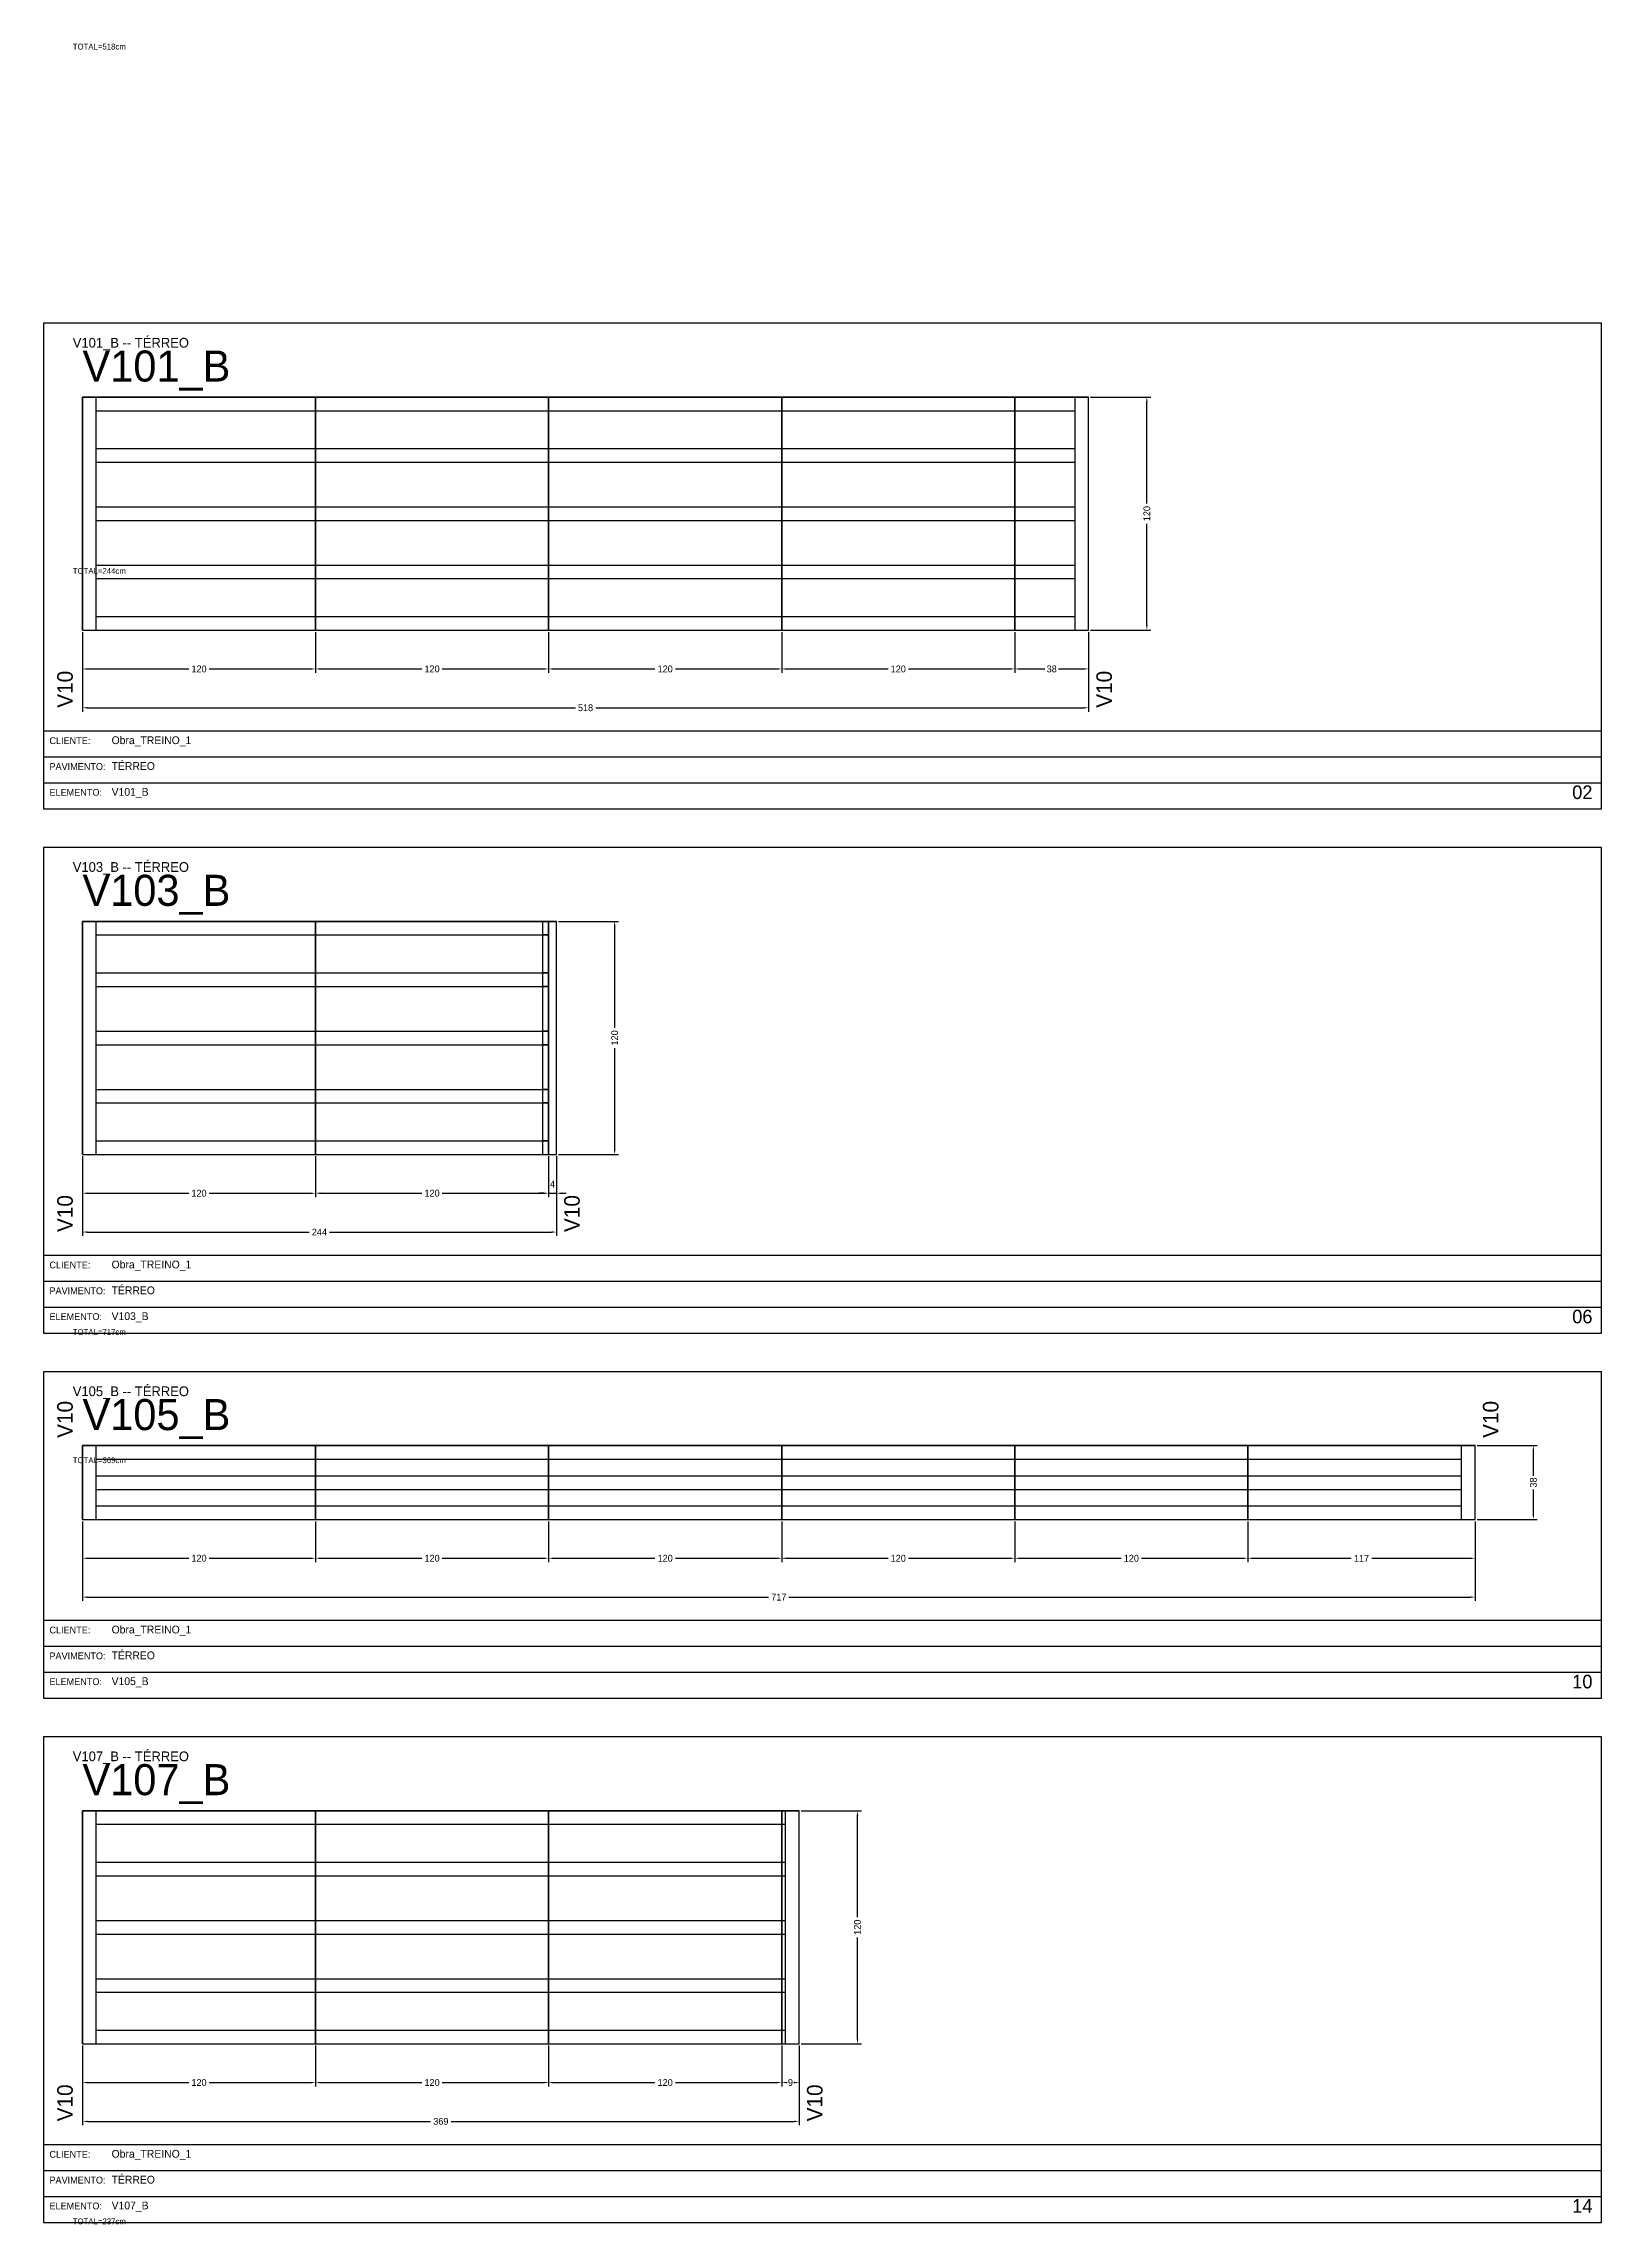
# Model space of a CAD drawing. Header units: metres. Extents: x 0 to 3268, y -4496 to 124.
# Drawn here: x 822 to 1624, y -999 to 124 of the extents above; entities that cross this region are included whole.
import ezdxf

# ---------------------------------------------------------------- set-up
doc = ezdxf.new("R2010")
doc.units = ezdxf.units.M
for name, color, linetype in [('5', 5, 'Continuous'), ('BORDA_CELULA', 9, 'Continuous'), ('CARIMBO', 9, 'Continuous'), ('COTA', 241, 'Continuous'), ('NOMENCLATURA', 7, 'Continuous'), ('Painéis', 200, 'Continuous'), ('SARR_2.2x7', 40, 'Continuous')]:
    doc.layers.add(name, color=color, linetype=linetype)
doc.dimstyles.new('COTA', dxfattribs={"dimtxt": 3.5, "dimasz": 2.5, "dimexe": 2, "dimexo": 1, "dimgap": 0.9, "dimtad": 1, "dimdec": 0, "dimrnd": 1, "dimcen": 2.5, "dimclrd": 4, "dimclre": 4, "dimclrt": 4, "dimazin": 3, "dimtfac": 1, "dimtmove": 0, "dimatfit": 3})

# ---------------------------------------------------------------- blocks, each defined once
blk = doc.blocks.new('_CLOSEDFILLED')
at = {"color": 0, "linetype": 'BYBLOCK'}
blk.add_solid([(-1, 0.16), (0, 0), (-1, -0.16)], dxfattribs=at)
blk = doc.blocks.new('*D12')
at = {"color": 4}
for p, q in [((842, -179), (842, -200)), ((962, -179), (962, -200)), ((844.5, -198), (896.75, -198)), ((907.25, -198), (959.5, -198))]:
    blk.add_line(p, q, dxfattribs=at)
at = {"layer": 'Defpoints'}
for p in [(842, -178), (962, -178), (842, -198)]:
    blk.add_point(p, dxfattribs=at)
at = {"layer": 'COTA', "color": 4, "xscale": 2.5, "yscale": 2.5, "rotation": 180}
blk.add_blockref('_CLOSEDFILLED', (842, -198), dxfattribs=at)
at = {"layer": 'COTA', "color": 4, "xscale": 2.5, "yscale": 2.5}
blk.add_blockref('_CLOSEDFILLED', (962, -198), dxfattribs=at)
at = {"layer": 'COTA', "color": 4, "insert": (902, -198), "char_height": 3.5, "attachment_point": 5}
blk.add_mtext('120', dxfattribs=at)
blk = doc.blocks.new('*D13')
at = {"color": 4}
for p, q in [((962, -179), (962, -200)), ((1082, -179), (1082, -200)), ((964.5, -198), (1016.75, -198)), ((1027.25, -198), (1079.5, -198))]:
    blk.add_line(p, q, dxfattribs=at)
at = {"layer": 'Defpoints'}
for p in [(962, -178), (1082, -178), (962, -198)]:
    blk.add_point(p, dxfattribs=at)
at = {"layer": 'COTA', "color": 4, "xscale": 2.5, "yscale": 2.5, "rotation": 180}
blk.add_blockref('_CLOSEDFILLED', (962, -198), dxfattribs=at)
at = {"layer": 'COTA', "color": 4, "xscale": 2.5, "yscale": 2.5}
blk.add_blockref('_CLOSEDFILLED', (1082, -198), dxfattribs=at)
at = {"layer": 'COTA', "color": 4, "insert": (1022, -198), "char_height": 3.5, "attachment_point": 5}
blk.add_mtext('120', dxfattribs=at)
blk = doc.blocks.new('*D14')
at = {"color": 4}
for p, q in [((1082, -179), (1082, -200)), ((1202, -179), (1202, -200)), ((1084.5, -198), (1136.75, -198)), ((1147.25, -198), (1199.5, -198))]:
    blk.add_line(p, q, dxfattribs=at)
at = {"layer": 'Defpoints'}
for p in [(1082, -178), (1202, -178), (1082, -198)]:
    blk.add_point(p, dxfattribs=at)
at = {"layer": 'COTA', "color": 4, "xscale": 2.5, "yscale": 2.5, "rotation": 180}
blk.add_blockref('_CLOSEDFILLED', (1082, -198), dxfattribs=at)
at = {"layer": 'COTA', "color": 4, "xscale": 2.5, "yscale": 2.5}
blk.add_blockref('_CLOSEDFILLED', (1202, -198), dxfattribs=at)
at = {"layer": 'COTA', "color": 4, "insert": (1142, -198), "char_height": 3.5, "attachment_point": 5}
blk.add_mtext('120', dxfattribs=at)
blk = doc.blocks.new('*D15')
at = {"color": 4}
for p, q in [((1202, -179), (1202, -200)), ((1322, -179), (1322, -200)), ((1204.5, -198), (1256.75, -198)), ((1267.25, -198), (1319.5, -198))]:
    blk.add_line(p, q, dxfattribs=at)
at = {"layer": 'Defpoints'}
for p in [(1202, -178), (1322, -178), (1202, -198)]:
    blk.add_point(p, dxfattribs=at)
at = {"layer": 'COTA', "color": 4, "xscale": 2.5, "yscale": 2.5, "rotation": 180}
blk.add_blockref('_CLOSEDFILLED', (1202, -198), dxfattribs=at)
at = {"layer": 'COTA', "color": 4, "xscale": 2.5, "yscale": 2.5}
blk.add_blockref('_CLOSEDFILLED', (1322, -198), dxfattribs=at)
at = {"layer": 'COTA', "color": 4, "insert": (1262, -198), "char_height": 3.5, "attachment_point": 5}
blk.add_mtext('120', dxfattribs=at)
blk = doc.blocks.new('*D16')
at = {"color": 4}
for p, q in [((1322, -179), (1322, -200)), ((1360, -179), (1360, -200)), ((1324.5, -198), (1337.5, -198)), ((1344.5, -198), (1357.5, -198))]:
    blk.add_line(p, q, dxfattribs=at)
at = {"layer": 'Defpoints'}
for p in [(1322, -178), (1360, -178), (1322, -198)]:
    blk.add_point(p, dxfattribs=at)
at = {"layer": 'COTA', "color": 4, "xscale": 2.5, "yscale": 2.5, "rotation": 180}
blk.add_blockref('_CLOSEDFILLED', (1322, -198), dxfattribs=at)
at = {"layer": 'COTA', "color": 4, "xscale": 2.5, "yscale": 2.5}
blk.add_blockref('_CLOSEDFILLED', (1360, -198), dxfattribs=at)
at = {"layer": 'COTA', "color": 4, "insert": (1341, -198), "char_height": 3.5, "attachment_point": 5}
blk.add_mtext('38', dxfattribs=at)
blk = doc.blocks.new('*D17')
at = {"color": 4}
for p, q in [((842, -179), (842, -220)), ((1360, -179), (1360, -220)), ((844.5, -218), (1095.75, -218)), ((1106.25, -218), (1357.5, -218))]:
    blk.add_line(p, q, dxfattribs=at)
at = {"layer": 'Defpoints'}
for p in [(842, -178), (1360, -178), (842, -218)]:
    blk.add_point(p, dxfattribs=at)
at = {"layer": 'COTA', "color": 4, "xscale": 2.5, "yscale": 2.5, "rotation": 180}
blk.add_blockref('_CLOSEDFILLED', (842, -218), dxfattribs=at)
at = {"layer": 'COTA', "color": 4, "xscale": 2.5, "yscale": 2.5}
blk.add_blockref('_CLOSEDFILLED', (1360, -218), dxfattribs=at)
at = {"layer": 'COTA', "color": 4, "insert": (1101, -218), "char_height": 3.5, "attachment_point": 5}
blk.add_mtext('518', dxfattribs=at)
blk = doc.blocks.new('*D18')
at = {"color": 4}
for p, q in [((1361, -58), (1392, -58)), ((1390, -112.75), (1390, -60.5)), ((1390, -175.5), (1390, -123.25)), ((1361, -178), (1392, -178))]:
    blk.add_line(p, q, dxfattribs=at)
at = {"layer": 'Defpoints'}
for p in [(1360, -58), (1360, -178), (1390, -178)]:
    blk.add_point(p, dxfattribs=at)
at = {"layer": 'COTA', "color": 4, "xscale": 2.5, "yscale": 2.5}
for p, rotation in [((1390, -58), 90), ((1390, -178), 270)]:
    blk.add_blockref('_CLOSEDFILLED', p, dxfattribs=dict(at, rotation=rotation))
at = {"layer": 'COTA', "color": 4, "insert": (1390, -118), "char_height": 3.5, "attachment_point": 5, "rotation": 90}
blk.add_mtext('120', dxfattribs=at)
blk = doc.blocks.new('*D19')
at = {"color": 4}
for p, q in [((1361, -58), (1392, -58)), ((1390, -112.75), (1390, -60.5)), ((1390, -175.5), (1390, -123.25)), ((1361, -178), (1392, -178))]:
    blk.add_line(p, q, dxfattribs=at)
at = {"layer": 'Defpoints'}
for p in [(1360, -58), (1360, -178), (1390, -178)]:
    blk.add_point(p, dxfattribs=at)
at = {"layer": 'COTA', "color": 4, "xscale": 2.5, "yscale": 2.5}
for p, rotation in [((1390, -58), 90), ((1390, -178), 270)]:
    blk.add_blockref('_CLOSEDFILLED', p, dxfattribs=dict(at, rotation=rotation))
at = {"layer": 'COTA', "color": 4, "insert": (1390, -118), "char_height": 3.5, "attachment_point": 5, "rotation": 90}
blk.add_mtext('120', dxfattribs=at)
blk = doc.blocks.new('*D20')
at = {"color": 4}
for p, q in [((1361, -58), (1392, -58)), ((1390, -112.75), (1390, -60.5)), ((1390, -175.5), (1390, -123.25)), ((1361, -178), (1392, -178))]:
    blk.add_line(p, q, dxfattribs=at)
at = {"layer": 'Defpoints'}
for p in [(1360, -58), (1360, -178), (1390, -178)]:
    blk.add_point(p, dxfattribs=at)
at = {"layer": 'COTA', "color": 4, "xscale": 2.5, "yscale": 2.5}
for p, rotation in [((1390, -58), 90), ((1390, -178), 270)]:
    blk.add_blockref('_CLOSEDFILLED', p, dxfattribs=dict(at, rotation=rotation))
at = {"layer": 'COTA', "color": 4, "insert": (1390, -118), "char_height": 3.5, "attachment_point": 5, "rotation": 90}
blk.add_mtext('120', dxfattribs=at)
blk = doc.blocks.new('*D21')
at = {"color": 4}
for p, q in [((1361, -58), (1392, -58)), ((1390, -112.75), (1390, -60.5)), ((1390, -175.5), (1390, -123.25)), ((1361, -178), (1392, -178))]:
    blk.add_line(p, q, dxfattribs=at)
at = {"layer": 'Defpoints'}
for p in [(1360, -58), (1360, -178), (1390, -178)]:
    blk.add_point(p, dxfattribs=at)
at = {"layer": 'COTA', "color": 4, "xscale": 2.5, "yscale": 2.5}
for p, rotation in [((1390, -58), 90), ((1390, -178), 270)]:
    blk.add_blockref('_CLOSEDFILLED', p, dxfattribs=dict(at, rotation=rotation))
at = {"layer": 'COTA', "color": 4, "insert": (1390, -118), "char_height": 3.5, "attachment_point": 5, "rotation": 90}
blk.add_mtext('120', dxfattribs=at)
blk = doc.blocks.new('*D22')
at = {"color": 4}
for p, q in [((1361, -58), (1392, -58)), ((1390, -112.75), (1390, -60.5)), ((1390, -175.5), (1390, -123.25)), ((1361, -178), (1392, -178))]:
    blk.add_line(p, q, dxfattribs=at)
at = {"layer": 'Defpoints'}
for p in [(1360, -58), (1360, -178), (1390, -178)]:
    blk.add_point(p, dxfattribs=at)
at = {"layer": 'COTA', "color": 4, "xscale": 2.5, "yscale": 2.5}
for p, rotation in [((1390, -58), 90), ((1390, -178), 270)]:
    blk.add_blockref('_CLOSEDFILLED', p, dxfattribs=dict(at, rotation=rotation))
at = {"layer": 'COTA', "color": 4, "insert": (1390, -118), "char_height": 3.5, "attachment_point": 5, "rotation": 90}
blk.add_mtext('120', dxfattribs=at)
blk = doc.blocks.new('*D44')
at = {"color": 4}
for p, q in [((842, -449), (842, -470)), ((962, -449), (962, -470)), ((844.5, -468), (896.75, -468)), ((907.25, -468), (959.5, -468))]:
    blk.add_line(p, q, dxfattribs=at)
at = {"layer": 'Defpoints'}
for p in [(842, -448), (962, -448), (842, -468)]:
    blk.add_point(p, dxfattribs=at)
at = {"layer": 'COTA', "color": 4, "xscale": 2.5, "yscale": 2.5, "rotation": 180}
blk.add_blockref('_CLOSEDFILLED', (842, -468), dxfattribs=at)
at = {"layer": 'COTA', "color": 4, "xscale": 2.5, "yscale": 2.5}
blk.add_blockref('_CLOSEDFILLED', (962, -468), dxfattribs=at)
at = {"layer": 'COTA', "color": 4, "insert": (902, -468), "char_height": 3.5, "attachment_point": 5}
blk.add_mtext('120', dxfattribs=at)
blk = doc.blocks.new('*D45')
at = {"color": 4}
for p, q in [((962, -449), (962, -470)), ((1082, -449), (1082, -470)), ((964.5, -468), (1016.75, -468)), ((1027.25, -468), (1079.5, -468))]:
    blk.add_line(p, q, dxfattribs=at)
at = {"layer": 'Defpoints'}
for p in [(962, -448), (1082, -448), (962, -468)]:
    blk.add_point(p, dxfattribs=at)
at = {"layer": 'COTA', "color": 4, "xscale": 2.5, "yscale": 2.5, "rotation": 180}
blk.add_blockref('_CLOSEDFILLED', (962, -468), dxfattribs=at)
at = {"layer": 'COTA', "color": 4, "xscale": 2.5, "yscale": 2.5}
blk.add_blockref('_CLOSEDFILLED', (1082, -468), dxfattribs=at)
at = {"layer": 'COTA', "color": 4, "insert": (1022, -468), "char_height": 3.5, "attachment_point": 5}
blk.add_mtext('120', dxfattribs=at)
blk = doc.blocks.new('*D46')
at = {"color": 4}
for p, q in [((1082, -449), (1082, -470)), ((1086, -449), (1086, -470)), ((1079.5, -468), (1077, -468)), ((1082, -468), (1086, -468)), ((1088.5, -468), (1091, -468))]:
    blk.add_line(p, q, dxfattribs=at)
at = {"layer": 'Defpoints'}
for p in [(1082, -448), (1086, -448), (1082, -468)]:
    blk.add_point(p, dxfattribs=at)
at = {"layer": 'COTA', "color": 4, "xscale": 2.5, "yscale": 2.5}
blk.add_blockref('_CLOSEDFILLED', (1082, -468), dxfattribs=at)
at = {"layer": 'COTA', "color": 4, "xscale": 2.5, "yscale": 2.5, "rotation": 180}
blk.add_blockref('_CLOSEDFILLED', (1086, -468), dxfattribs=at)
at = {"layer": 'COTA', "color": 4, "insert": (1084, -463.35), "char_height": 3.5, "attachment_point": 5}
blk.add_mtext('4', dxfattribs=at)
blk = doc.blocks.new('*D47')
at = {"color": 4}
for p, q in [((842, -449), (842, -490)), ((1086, -449), (1086, -490)), ((844.5, -488), (958.75, -488)), ((969.25, -488), (1083.5, -488))]:
    blk.add_line(p, q, dxfattribs=at)
at = {"layer": 'Defpoints'}
for p in [(842, -448), (1086, -448), (842, -488)]:
    blk.add_point(p, dxfattribs=at)
at = {"layer": 'COTA', "color": 4, "xscale": 2.5, "yscale": 2.5, "rotation": 180}
blk.add_blockref('_CLOSEDFILLED', (842, -488), dxfattribs=at)
at = {"layer": 'COTA', "color": 4, "xscale": 2.5, "yscale": 2.5}
blk.add_blockref('_CLOSEDFILLED', (1086, -488), dxfattribs=at)
at = {"layer": 'COTA', "color": 4, "insert": (964, -488), "char_height": 3.5, "attachment_point": 5}
blk.add_mtext('244', dxfattribs=at)
blk = doc.blocks.new('*D48')
at = {"color": 4}
for p, q in [((1087, -328), (1118, -328)), ((1116, -382.75), (1116, -330.5)), ((1116, -445.5), (1116, -393.25)), ((1087, -448), (1118, -448))]:
    blk.add_line(p, q, dxfattribs=at)
at = {"layer": 'Defpoints'}
for p in [(1086, -328), (1086, -448), (1116, -448)]:
    blk.add_point(p, dxfattribs=at)
at = {"layer": 'COTA', "color": 4, "xscale": 2.5, "yscale": 2.5}
for p, rotation in [((1116, -328), 90), ((1116, -448), 270)]:
    blk.add_blockref('_CLOSEDFILLED', p, dxfattribs=dict(at, rotation=rotation))
at = {"layer": 'COTA', "color": 4, "insert": (1116, -388), "char_height": 3.5, "attachment_point": 5, "rotation": 90}
blk.add_mtext('120', dxfattribs=at)
blk = doc.blocks.new('*D49')
at = {"color": 4}
for p, q in [((1087, -328), (1118, -328)), ((1116, -382.75), (1116, -330.5)), ((1116, -445.5), (1116, -393.25)), ((1087, -448), (1118, -448))]:
    blk.add_line(p, q, dxfattribs=at)
at = {"layer": 'Defpoints'}
for p in [(1086, -328), (1086, -448), (1116, -448)]:
    blk.add_point(p, dxfattribs=at)
at = {"layer": 'COTA', "color": 4, "xscale": 2.5, "yscale": 2.5}
for p, rotation in [((1116, -328), 90), ((1116, -448), 270)]:
    blk.add_blockref('_CLOSEDFILLED', p, dxfattribs=dict(at, rotation=rotation))
at = {"layer": 'COTA', "color": 4, "insert": (1116, -388), "char_height": 3.5, "attachment_point": 5, "rotation": 90}
blk.add_mtext('120', dxfattribs=at)
blk = doc.blocks.new('*D50')
at = {"color": 4}
for p, q in [((1087, -328), (1118, -328)), ((1116, -382.75), (1116, -330.5)), ((1116, -445.5), (1116, -393.25)), ((1087, -448), (1118, -448))]:
    blk.add_line(p, q, dxfattribs=at)
at = {"layer": 'Defpoints'}
for p in [(1086, -328), (1086, -448), (1116, -448)]:
    blk.add_point(p, dxfattribs=at)
at = {"layer": 'COTA', "color": 4, "xscale": 2.5, "yscale": 2.5}
for p, rotation in [((1116, -328), 90), ((1116, -448), 270)]:
    blk.add_blockref('_CLOSEDFILLED', p, dxfattribs=dict(at, rotation=rotation))
at = {"layer": 'COTA', "color": 4, "insert": (1116, -388), "char_height": 3.5, "attachment_point": 5, "rotation": 90}
blk.add_mtext('120', dxfattribs=at)
blk = doc.blocks.new('*D82')
at = {"color": 4}
for p, q in [((842, -637), (842, -658)), ((962, -637), (962, -658)), ((844.5, -656), (896.75, -656)), ((907.25, -656), (959.5, -656))]:
    blk.add_line(p, q, dxfattribs=at)
at = {"layer": 'Defpoints'}
for p in [(842, -636), (962, -636), (842, -656)]:
    blk.add_point(p, dxfattribs=at)
at = {"layer": 'COTA', "color": 4, "xscale": 2.5, "yscale": 2.5, "rotation": 180}
blk.add_blockref('_CLOSEDFILLED', (842, -656), dxfattribs=at)
at = {"layer": 'COTA', "color": 4, "xscale": 2.5, "yscale": 2.5}
blk.add_blockref('_CLOSEDFILLED', (962, -656), dxfattribs=at)
at = {"layer": 'COTA', "color": 4, "insert": (902, -656), "char_height": 3.5, "attachment_point": 5}
blk.add_mtext('120', dxfattribs=at)
blk = doc.blocks.new('*D83')
at = {"color": 4}
for p, q in [((962, -637), (962, -658)), ((1082, -637), (1082, -658)), ((964.5, -656), (1016.75, -656)), ((1027.25, -656), (1079.5, -656))]:
    blk.add_line(p, q, dxfattribs=at)
at = {"layer": 'Defpoints'}
for p in [(962, -636), (1082, -636), (962, -656)]:
    blk.add_point(p, dxfattribs=at)
at = {"layer": 'COTA', "color": 4, "xscale": 2.5, "yscale": 2.5, "rotation": 180}
blk.add_blockref('_CLOSEDFILLED', (962, -656), dxfattribs=at)
at = {"layer": 'COTA', "color": 4, "xscale": 2.5, "yscale": 2.5}
blk.add_blockref('_CLOSEDFILLED', (1082, -656), dxfattribs=at)
at = {"layer": 'COTA', "color": 4, "insert": (1022, -656), "char_height": 3.5, "attachment_point": 5}
blk.add_mtext('120', dxfattribs=at)
blk = doc.blocks.new('*D84')
at = {"color": 4}
for p, q in [((1082, -637), (1082, -658)), ((1202, -637), (1202, -658)), ((1084.5, -656), (1136.75, -656)), ((1147.25, -656), (1199.5, -656))]:
    blk.add_line(p, q, dxfattribs=at)
at = {"layer": 'Defpoints'}
for p in [(1082, -636), (1202, -636), (1082, -656)]:
    blk.add_point(p, dxfattribs=at)
at = {"layer": 'COTA', "color": 4, "xscale": 2.5, "yscale": 2.5, "rotation": 180}
blk.add_blockref('_CLOSEDFILLED', (1082, -656), dxfattribs=at)
at = {"layer": 'COTA', "color": 4, "xscale": 2.5, "yscale": 2.5}
blk.add_blockref('_CLOSEDFILLED', (1202, -656), dxfattribs=at)
at = {"layer": 'COTA', "color": 4, "insert": (1142, -656), "char_height": 3.5, "attachment_point": 5}
blk.add_mtext('120', dxfattribs=at)
blk = doc.blocks.new('*D85')
at = {"color": 4}
for p, q in [((1202, -637), (1202, -658)), ((1322, -637), (1322, -658)), ((1204.5, -656), (1256.75, -656)), ((1267.25, -656), (1319.5, -656))]:
    blk.add_line(p, q, dxfattribs=at)
at = {"layer": 'Defpoints'}
for p in [(1202, -636), (1322, -636), (1202, -656)]:
    blk.add_point(p, dxfattribs=at)
at = {"layer": 'COTA', "color": 4, "xscale": 2.5, "yscale": 2.5, "rotation": 180}
blk.add_blockref('_CLOSEDFILLED', (1202, -656), dxfattribs=at)
at = {"layer": 'COTA', "color": 4, "xscale": 2.5, "yscale": 2.5}
blk.add_blockref('_CLOSEDFILLED', (1322, -656), dxfattribs=at)
at = {"layer": 'COTA', "color": 4, "insert": (1262, -656), "char_height": 3.5, "attachment_point": 5}
blk.add_mtext('120', dxfattribs=at)
blk = doc.blocks.new('*D86')
at = {"color": 4}
for p, q in [((1322, -637), (1322, -658)), ((1442, -637), (1442, -658)), ((1324.5, -656), (1376.75, -656)), ((1387.25, -656), (1439.5, -656))]:
    blk.add_line(p, q, dxfattribs=at)
at = {"layer": 'Defpoints'}
for p in [(1322, -636), (1442, -636), (1322, -656)]:
    blk.add_point(p, dxfattribs=at)
at = {"layer": 'COTA', "color": 4, "xscale": 2.5, "yscale": 2.5, "rotation": 180}
blk.add_blockref('_CLOSEDFILLED', (1322, -656), dxfattribs=at)
at = {"layer": 'COTA', "color": 4, "xscale": 2.5, "yscale": 2.5}
blk.add_blockref('_CLOSEDFILLED', (1442, -656), dxfattribs=at)
at = {"layer": 'COTA', "color": 4, "insert": (1382, -656), "char_height": 3.5, "attachment_point": 5}
blk.add_mtext('120', dxfattribs=at)
blk = doc.blocks.new('*D87')
at = {"color": 4}
for p, q in [((1442, -637), (1442, -658)), ((1559, -637), (1559, -658)), ((1444.5, -656), (1495.25, -656)), ((1505.75, -656), (1556.5, -656))]:
    blk.add_line(p, q, dxfattribs=at)
at = {"layer": 'Defpoints'}
for p in [(1442, -636), (1559, -636), (1442, -656)]:
    blk.add_point(p, dxfattribs=at)
at = {"layer": 'COTA', "color": 4, "xscale": 2.5, "yscale": 2.5, "rotation": 180}
blk.add_blockref('_CLOSEDFILLED', (1442, -656), dxfattribs=at)
at = {"layer": 'COTA', "color": 4, "xscale": 2.5, "yscale": 2.5}
blk.add_blockref('_CLOSEDFILLED', (1559, -656), dxfattribs=at)
at = {"layer": 'COTA', "color": 4, "insert": (1500.5, -656), "char_height": 3.5, "attachment_point": 5}
blk.add_mtext('117', dxfattribs=at)
blk = doc.blocks.new('*D88')
at = {"color": 4}
for p, q in [((842, -637), (842, -678)), ((1559, -637), (1559, -678)), ((844.5, -676), (1195.25, -676)), ((1205.75, -676), (1556.5, -676))]:
    blk.add_line(p, q, dxfattribs=at)
at = {"layer": 'Defpoints'}
for p in [(842, -636), (1559, -636), (842, -676)]:
    blk.add_point(p, dxfattribs=at)
at = {"layer": 'COTA', "color": 4, "xscale": 2.5, "yscale": 2.5, "rotation": 180}
blk.add_blockref('_CLOSEDFILLED', (842, -676), dxfattribs=at)
at = {"layer": 'COTA', "color": 4, "xscale": 2.5, "yscale": 2.5}
blk.add_blockref('_CLOSEDFILLED', (1559, -676), dxfattribs=at)
at = {"layer": 'COTA', "color": 4, "insert": (1200.5, -676), "char_height": 3.5, "attachment_point": 5}
blk.add_mtext('717', dxfattribs=at)
blk = doc.blocks.new('*D89')
at = {"color": 4}
for p, q in [((1560, -598), (1591, -598)), ((1589, -613.5), (1589, -600.5)), ((1589, -633.5), (1589, -620.5)), ((1560, -636), (1591, -636))]:
    blk.add_line(p, q, dxfattribs=at)
at = {"layer": 'Defpoints'}
for p in [(1559, -598), (1559, -636), (1589, -636)]:
    blk.add_point(p, dxfattribs=at)
at = {"layer": 'COTA', "color": 4, "xscale": 2.5, "yscale": 2.5}
for p, rotation in [((1589, -598), 90), ((1589, -636), 270)]:
    blk.add_blockref('_CLOSEDFILLED', p, dxfattribs=dict(at, rotation=rotation))
at = {"layer": 'COTA', "color": 4, "insert": (1589, -617), "char_height": 3.5, "attachment_point": 5, "rotation": 90}
blk.add_mtext('38', dxfattribs=at)
blk = doc.blocks.new('*D90')
at = {"color": 4}
for p, q in [((1560, -598), (1591, -598)), ((1589, -613.5), (1589, -600.5)), ((1589, -633.5), (1589, -620.5)), ((1560, -636), (1591, -636))]:
    blk.add_line(p, q, dxfattribs=at)
at = {"layer": 'Defpoints'}
for p in [(1559, -598), (1559, -636), (1589, -636)]:
    blk.add_point(p, dxfattribs=at)
at = {"layer": 'COTA', "color": 4, "xscale": 2.5, "yscale": 2.5}
for p, rotation in [((1589, -598), 90), ((1589, -636), 270)]:
    blk.add_blockref('_CLOSEDFILLED', p, dxfattribs=dict(at, rotation=rotation))
at = {"layer": 'COTA', "color": 4, "insert": (1589, -617), "char_height": 3.5, "attachment_point": 5, "rotation": 90}
blk.add_mtext('38', dxfattribs=at)
blk = doc.blocks.new('*D91')
at = {"color": 4}
for p, q in [((1560, -598), (1591, -598)), ((1589, -613.5), (1589, -600.5)), ((1589, -633.5), (1589, -620.5)), ((1560, -636), (1591, -636))]:
    blk.add_line(p, q, dxfattribs=at)
at = {"layer": 'Defpoints'}
for p in [(1559, -598), (1559, -636), (1589, -636)]:
    blk.add_point(p, dxfattribs=at)
at = {"layer": 'COTA', "color": 4, "xscale": 2.5, "yscale": 2.5}
for p, rotation in [((1589, -598), 90), ((1589, -636), 270)]:
    blk.add_blockref('_CLOSEDFILLED', p, dxfattribs=dict(at, rotation=rotation))
at = {"layer": 'COTA', "color": 4, "insert": (1589, -617), "char_height": 3.5, "attachment_point": 5, "rotation": 90}
blk.add_mtext('38', dxfattribs=at)
blk = doc.blocks.new('*D92')
at = {"color": 4}
for p, q in [((1560, -598), (1591, -598)), ((1589, -613.5), (1589, -600.5)), ((1589, -633.5), (1589, -620.5)), ((1560, -636), (1591, -636))]:
    blk.add_line(p, q, dxfattribs=at)
at = {"layer": 'Defpoints'}
for p in [(1559, -598), (1559, -636), (1589, -636)]:
    blk.add_point(p, dxfattribs=at)
at = {"layer": 'COTA', "color": 4, "xscale": 2.5, "yscale": 2.5}
for p, rotation in [((1589, -598), 90), ((1589, -636), 270)]:
    blk.add_blockref('_CLOSEDFILLED', p, dxfattribs=dict(at, rotation=rotation))
at = {"layer": 'COTA', "color": 4, "insert": (1589, -617), "char_height": 3.5, "attachment_point": 5, "rotation": 90}
blk.add_mtext('38', dxfattribs=at)
blk = doc.blocks.new('*D93')
at = {"color": 4}
for p, q in [((1560, -598), (1591, -598)), ((1589, -613.5), (1589, -600.5)), ((1589, -633.5), (1589, -620.5)), ((1560, -636), (1591, -636))]:
    blk.add_line(p, q, dxfattribs=at)
at = {"layer": 'Defpoints'}
for p in [(1559, -598), (1559, -636), (1589, -636)]:
    blk.add_point(p, dxfattribs=at)
at = {"layer": 'COTA', "color": 4, "xscale": 2.5, "yscale": 2.5}
for p, rotation in [((1589, -598), 90), ((1589, -636), 270)]:
    blk.add_blockref('_CLOSEDFILLED', p, dxfattribs=dict(at, rotation=rotation))
at = {"layer": 'COTA', "color": 4, "insert": (1589, -617), "char_height": 3.5, "attachment_point": 5, "rotation": 90}
blk.add_mtext('38', dxfattribs=at)
blk = doc.blocks.new('*D94')
at = {"color": 4}
for p, q in [((1560, -598), (1591, -598)), ((1589, -613.5), (1589, -600.5)), ((1589, -633.5), (1589, -620.5)), ((1560, -636), (1591, -636))]:
    blk.add_line(p, q, dxfattribs=at)
at = {"layer": 'Defpoints'}
for p in [(1559, -598), (1559, -636), (1589, -636)]:
    blk.add_point(p, dxfattribs=at)
at = {"layer": 'COTA', "color": 4, "xscale": 2.5, "yscale": 2.5}
for p, rotation in [((1589, -598), 90), ((1589, -636), 270)]:
    blk.add_blockref('_CLOSEDFILLED', p, dxfattribs=dict(at, rotation=rotation))
at = {"layer": 'COTA', "color": 4, "insert": (1589, -617), "char_height": 3.5, "attachment_point": 5, "rotation": 90}
blk.add_mtext('38', dxfattribs=at)
blk = doc.blocks.new('*D130')
at = {"color": 4}
for p, q in [((842, -907), (842, -928)), ((962, -907), (962, -928)), ((844.5, -926), (896.75, -926)), ((907.25, -926), (959.5, -926))]:
    blk.add_line(p, q, dxfattribs=at)
at = {"layer": 'Defpoints'}
for p in [(842, -906), (962, -906), (842, -926)]:
    blk.add_point(p, dxfattribs=at)
at = {"layer": 'COTA', "color": 4, "xscale": 2.5, "yscale": 2.5, "rotation": 180}
blk.add_blockref('_CLOSEDFILLED', (842, -926), dxfattribs=at)
at = {"layer": 'COTA', "color": 4, "xscale": 2.5, "yscale": 2.5}
blk.add_blockref('_CLOSEDFILLED', (962, -926), dxfattribs=at)
at = {"layer": 'COTA', "color": 4, "insert": (902, -926), "char_height": 3.5, "attachment_point": 5}
blk.add_mtext('120', dxfattribs=at)
blk = doc.blocks.new('*D131')
at = {"color": 4}
for p, q in [((962, -907), (962, -928)), ((1082, -907), (1082, -928)), ((964.5, -926), (1016.75, -926)), ((1027.25, -926), (1079.5, -926))]:
    blk.add_line(p, q, dxfattribs=at)
at = {"layer": 'Defpoints'}
for p in [(962, -906), (1082, -906), (962, -926)]:
    blk.add_point(p, dxfattribs=at)
at = {"layer": 'COTA', "color": 4, "xscale": 2.5, "yscale": 2.5, "rotation": 180}
blk.add_blockref('_CLOSEDFILLED', (962, -926), dxfattribs=at)
at = {"layer": 'COTA', "color": 4, "xscale": 2.5, "yscale": 2.5}
blk.add_blockref('_CLOSEDFILLED', (1082, -926), dxfattribs=at)
at = {"layer": 'COTA', "color": 4, "insert": (1022, -926), "char_height": 3.5, "attachment_point": 5}
blk.add_mtext('120', dxfattribs=at)
blk = doc.blocks.new('*D132')
at = {"color": 4}
for p, q in [((1082, -907), (1082, -928)), ((1202, -907), (1202, -928)), ((1084.5, -926), (1136.75, -926)), ((1147.25, -926), (1199.5, -926))]:
    blk.add_line(p, q, dxfattribs=at)
at = {"layer": 'Defpoints'}
for p in [(1082, -906), (1202, -906), (1082, -926)]:
    blk.add_point(p, dxfattribs=at)
at = {"layer": 'COTA', "color": 4, "xscale": 2.5, "yscale": 2.5, "rotation": 180}
blk.add_blockref('_CLOSEDFILLED', (1082, -926), dxfattribs=at)
at = {"layer": 'COTA', "color": 4, "xscale": 2.5, "yscale": 2.5}
blk.add_blockref('_CLOSEDFILLED', (1202, -926), dxfattribs=at)
at = {"layer": 'COTA', "color": 4, "insert": (1142, -926), "char_height": 3.5, "attachment_point": 5}
blk.add_mtext('120', dxfattribs=at)
blk = doc.blocks.new('*D133')
at = {"color": 4}
for p, q in [((1202, -907), (1202, -928)), ((1211, -907), (1211, -928)), ((1204.5, -926), (1204.75, -926)), ((1208.25, -926), (1208.5, -926))]:
    blk.add_line(p, q, dxfattribs=at)
at = {"layer": 'Defpoints'}
for p in [(1202, -906), (1211, -906), (1202, -926)]:
    blk.add_point(p, dxfattribs=at)
at = {"layer": 'COTA', "color": 4, "xscale": 2.5, "yscale": 2.5, "rotation": 180}
blk.add_blockref('_CLOSEDFILLED', (1202, -926), dxfattribs=at)
at = {"layer": 'COTA', "color": 4, "xscale": 2.5, "yscale": 2.5}
blk.add_blockref('_CLOSEDFILLED', (1211, -926), dxfattribs=at)
at = {"layer": 'COTA', "color": 4, "insert": (1206.5, -926), "char_height": 3.5, "attachment_point": 5}
blk.add_mtext('9', dxfattribs=at)
blk = doc.blocks.new('*D134')
at = {"color": 4}
for p, q in [((842, -907), (842, -948)), ((1211, -907), (1211, -948)), ((844.5, -946), (1021.25, -946)), ((1031.75, -946), (1208.5, -946))]:
    blk.add_line(p, q, dxfattribs=at)
at = {"layer": 'Defpoints'}
for p in [(842, -906), (1211, -906), (842, -946)]:
    blk.add_point(p, dxfattribs=at)
at = {"layer": 'COTA', "color": 4, "xscale": 2.5, "yscale": 2.5, "rotation": 180}
blk.add_blockref('_CLOSEDFILLED', (842, -946), dxfattribs=at)
at = {"layer": 'COTA', "color": 4, "xscale": 2.5, "yscale": 2.5}
blk.add_blockref('_CLOSEDFILLED', (1211, -946), dxfattribs=at)
at = {"layer": 'COTA', "color": 4, "insert": (1026.5, -946), "char_height": 3.5, "attachment_point": 5}
blk.add_mtext('369', dxfattribs=at)
blk = doc.blocks.new('*D135')
at = {"color": 4}
for p, q in [((1212, -786), (1243, -786)), ((1241, -840.75), (1241, -788.5)), ((1241, -903.5), (1241, -851.25)), ((1212, -906), (1243, -906))]:
    blk.add_line(p, q, dxfattribs=at)
at = {"layer": 'Defpoints'}
for p in [(1211, -786), (1211, -906), (1241, -906)]:
    blk.add_point(p, dxfattribs=at)
at = {"layer": 'COTA', "color": 4, "xscale": 2.5, "yscale": 2.5}
for p, rotation in [((1241, -786), 90), ((1241, -906), 270)]:
    blk.add_blockref('_CLOSEDFILLED', p, dxfattribs=dict(at, rotation=rotation))
at = {"layer": 'COTA', "color": 4, "insert": (1241, -846), "char_height": 3.5, "attachment_point": 5, "rotation": 90}
blk.add_mtext('120', dxfattribs=at)
blk = doc.blocks.new('*D136')
at = {"color": 4}
for p, q in [((1212, -786), (1243, -786)), ((1241, -840.75), (1241, -788.5)), ((1241, -903.5), (1241, -851.25)), ((1212, -906), (1243, -906))]:
    blk.add_line(p, q, dxfattribs=at)
at = {"layer": 'Defpoints'}
for p in [(1211, -786), (1211, -906), (1241, -906)]:
    blk.add_point(p, dxfattribs=at)
at = {"layer": 'COTA', "color": 4, "xscale": 2.5, "yscale": 2.5}
for p, rotation in [((1241, -786), 90), ((1241, -906), 270)]:
    blk.add_blockref('_CLOSEDFILLED', p, dxfattribs=dict(at, rotation=rotation))
at = {"layer": 'COTA', "color": 4, "insert": (1241, -846), "char_height": 3.5, "attachment_point": 5, "rotation": 90}
blk.add_mtext('120', dxfattribs=at)
blk = doc.blocks.new('*D137')
at = {"color": 4}
for p, q in [((1212, -786), (1243, -786)), ((1241, -840.75), (1241, -788.5)), ((1241, -903.5), (1241, -851.25)), ((1212, -906), (1243, -906))]:
    blk.add_line(p, q, dxfattribs=at)
at = {"layer": 'Defpoints'}
for p in [(1211, -786), (1211, -906), (1241, -906)]:
    blk.add_point(p, dxfattribs=at)
at = {"layer": 'COTA', "color": 4, "xscale": 2.5, "yscale": 2.5}
for p, rotation in [((1241, -786), 90), ((1241, -906), 270)]:
    blk.add_blockref('_CLOSEDFILLED', p, dxfattribs=dict(at, rotation=rotation))
at = {"layer": 'COTA', "color": 4, "insert": (1241, -846), "char_height": 3.5, "attachment_point": 5, "rotation": 90}
blk.add_mtext('120', dxfattribs=at)
blk = doc.blocks.new('*D138')
at = {"color": 4}
for p, q in [((1212, -786), (1243, -786)), ((1241, -840.75), (1241, -788.5)), ((1241, -903.5), (1241, -851.25)), ((1212, -906), (1243, -906))]:
    blk.add_line(p, q, dxfattribs=at)
at = {"layer": 'Defpoints'}
for p in [(1211, -786), (1211, -906), (1241, -906)]:
    blk.add_point(p, dxfattribs=at)
at = {"layer": 'COTA', "color": 4, "xscale": 2.5, "yscale": 2.5}
for p, rotation in [((1241, -786), 90), ((1241, -906), 270)]:
    blk.add_blockref('_CLOSEDFILLED', p, dxfattribs=dict(at, rotation=rotation))
at = {"layer": 'COTA', "color": 4, "insert": (1241, -846), "char_height": 3.5, "attachment_point": 5, "rotation": 90}
blk.add_mtext('120', dxfattribs=at)

msp = doc.modelspace()

# ---------------------------------------------------------------- linework, layer by layer
at = {"layer": 'BORDA_CELULA'}
for points in [[(822, -270), (1624, -270), (1624, -20), (822, -20)], [(822, -270), (1624, -270), (1624, -230), (822, -230)], [(822, -540), (1624, -540), (1624, -290), (822, -290)], [(822, -540), (1624, -540), (1624, -500), (822, -500)], [(822, -728), (1624, -728), (1624, -560), (822, -560)], [(822, -728), (1624, -728), (1624, -688), (822, -688)], [(822, -998), (1624, -998), (1624, -748), (822, -748)], [(822, -998), (1624, -998), (1624, -958), (822, -958)]]:
    msp.add_lwpolyline(points, close=True, dxfattribs=at)
at = {"layer": 'CARIMBO'}
for p, q in [((822, -243.3), (1624, -243.3)), ((822, -256.7), (1624, -256.7)), ((822, -270), (1624, -270)), ((822, -513.3), (1624, -513.3)), ((822, -526.7), (1624, -526.7)), ((822, -540), (1624, -540)), ((822, -701.3), (1624, -701.3)), ((822, -714.7), (1624, -714.7)), ((822, -728), (1624, -728)), ((822, -971.3), (1624, -971.3)), ((822, -984.7), (1624, -984.7)), ((822, -998), (1624, -998))]:
    msp.add_line(p, q, dxfattribs=at)
at = {"layer": 'Painéis'}
for points in [[(842, -178), (842, -58)], [(842, -58), (962, -58)], [(842, -178), (962, -178), (962, -58), (842, -58), (842, -178)], [(962, -178), (962, -58)], [(962, -58), (1082, -58)], [(962, -178), (1082, -178), (1082, -58), (962, -58), (962, -178)], [(1082, -178), (1082, -58)], [(1082, -58), (1202, -58)], [(1082, -178), (1202, -178), (1202, -58), (1082, -58), (1082, -178)], [(1202, -178), (1202, -58)], [(1202, -58), (1322, -58)], [(1202, -178), (1322, -178), (1322, -58), (1202, -58), (1202, -178)], [(1322, -178), (1322, -58)], [(1322, -58), (1360, -58)], [(1322, -178), (1360, -178), (1360, -58), (1322, -58), (1322, -178)], [(1360, -178), (1360, -58)], [(842, -178), (962, -178)], [(962, -178), (1082, -178)], [(1082, -178), (1202, -178)], [(1202, -178), (1322, -178)], [(1322, -178), (1360, -178)], [(842, -448), (842, -328)], [(842, -328), (962, -328)], [(842, -448), (962, -448), (962, -328), (842, -328), (842, -448)], [(962, -448), (962, -328)], [(962, -328), (1082, -328)], [(962, -448), (1082, -448), (1082, -328), (962, -328), (962, -448)], [(1082, -448), (1082, -328)], [(1082, -328), (1086, -328)], [(1082, -448), (1086, -448), (1086, -328), (1082, -328), (1082, -448)], [(1086, -448), (1086, -328)], [(842, -448), (962, -448)], [(962, -448), (1082, -448)], [(1082, -448), (1086, -448)], [(842, -636), (842, -598)], [(842, -598), (962, -598)], [(842, -636), (962, -636), (962, -598), (842, -598), (842, -636)], [(962, -636), (962, -598)], [(962, -598), (1082, -598)], [(962, -636), (1082, -636), (1082, -598), (962, -598), (962, -636)], [(1082, -636), (1082, -598)], [(1082, -598), (1202, -598)], [(1082, -636), (1202, -636), (1202, -598), (1082, -598), (1082, -636)], [(1202, -636), (1202, -598)], [(1202, -598), (1322, -598)], [(1202, -636), (1322, -636), (1322, -598), (1202, -598), (1202, -636)], [(1322, -636), (1322, -598)], [(1322, -598), (1442, -598)], [(1322, -636), (1442, -636), (1442, -598), (1322, -598), (1322, -636)], [(1442, -636), (1442, -598)], [(1442, -598), (1559, -598)], [(1442, -636), (1559, -636), (1559, -598), (1442, -598), (1442, -636)], [(1559, -636), (1559, -598)], [(842, -636), (962, -636)], [(962, -636), (1082, -636)], [(1082, -636), (1202, -636)], [(1202, -636), (1322, -636)], [(1322, -636), (1442, -636)], [(1442, -636), (1559, -636)], [(842, -906), (842, -786)], [(842, -786), (962, -786)], [(842, -906), (962, -906), (962, -786), (842, -786), (842, -906)], [(962, -906), (962, -786)], [(962, -786), (1082, -786)], [(962, -906), (1082, -906), (1082, -786), (962, -786), (962, -906)], [(1082, -906), (1082, -786)], [(1082, -786), (1202, -786)], [(1082, -906), (1202, -906), (1202, -786), (1082, -786), (1082, -906)], [(1202, -906), (1202, -786)], [(1202, -786), (1211, -786)], [(1202, -906), (1211, -906), (1211, -786), (1202, -786), (1202, -906)], [(1211, -906), (1211, -786)], [(842, -906), (962, -906)], [(962, -906), (1082, -906)], [(1082, -906), (1202, -906)], [(1202, -906), (1211, -906)]]:
    msp.add_lwpolyline(points, dxfattribs=at)
at = {"layer": 'SARR_2.2x7'}
for points in [[(849, -178), (849, -58)], [(849, -65), (962, -65)], [(962, -65), (1082, -65)], [(1082, -65), (1202, -65)], [(1202, -65), (1322, -65)], [(1322, -65), (1353, -65)], [(1353, -178), (1353, -58)], [(849, -84.5), (962, -84.5)], [(962, -84.5), (1082, -84.5)], [(1082, -84.5), (1202, -84.5)], [(1202, -84.5), (1322, -84.5)], [(1322, -84.5), (1353, -84.5)], [(849, -91.5), (962, -91.5)], [(962, -91.5), (1082, -91.5)], [(1082, -91.5), (1202, -91.5)], [(1202, -91.5), (1322, -91.5)], [(1322, -91.5), (1353, -91.5)], [(849, -114.5), (962, -114.5)], [(849, -121.5), (962, -121.5)], [(962, -114.5), (1082, -114.5)], [(962, -121.5), (1082, -121.5)], [(1082, -114.5), (1202, -114.5)], [(1082, -121.5), (1202, -121.5)], [(1202, -114.5), (1322, -114.5)], [(1202, -121.5), (1322, -121.5)], [(1322, -114.5), (1353, -114.5)], [(1322, -121.5), (1353, -121.5)], [(849, -144.5), (962, -144.5)], [(962, -144.5), (1082, -144.5)], [(1082, -144.5), (1202, -144.5)], [(1202, -144.5), (1322, -144.5)], [(1322, -144.5), (1353, -144.5)], [(849, -151.5), (962, -151.5)], [(962, -151.5), (1082, -151.5)], [(1082, -151.5), (1202, -151.5)], [(1202, -151.5), (1322, -151.5)], [(1322, -151.5), (1353, -151.5)], [(849, -171), (962, -171)], [(962, -171), (1082, -171)], [(1082, -171), (1202, -171)], [(1202, -171), (1322, -171)], [(1322, -171), (1353, -171)], [(849, -448), (849, -328)], [(849, -335), (962, -335)], [(962, -335), (1082, -335)], [(1079, -448), (1079, -328)], [(1082, -335), (1079, -335)], [(849, -354.5), (962, -354.5)], [(962, -354.5), (1082, -354.5)], [(1082, -354.5), (1079, -354.5)], [(849, -361.5), (962, -361.5)], [(962, -361.5), (1082, -361.5)], [(1082, -361.5), (1079, -361.5)], [(849, -384.5), (962, -384.5)], [(849, -391.5), (962, -391.5)], [(962, -384.5), (1082, -384.5)], [(962, -391.5), (1082, -391.5)], [(1082, -384.5), (1079, -384.5)], [(1082, -391.5), (1079, -391.5)], [(849, -414.5), (962, -414.5)], [(962, -414.5), (1082, -414.5)], [(1082, -414.5), (1079, -414.5)], [(849, -421.5), (962, -421.5)], [(962, -421.5), (1082, -421.5)], [(1082, -421.5), (1079, -421.5)], [(849, -441), (962, -441)], [(962, -441), (1082, -441)], [(1082, -441), (1079, -441)], [(849, -636), (849, -598)], [(849, -605), (962, -605)], [(962, -605), (1082, -605)], [(1082, -605), (1202, -605)], [(1202, -605), (1322, -605)], [(1322, -605), (1442, -605)], [(1442, -605), (1552, -605)], [(1552, -636), (1552, -598)], [(849, -613.5), (962, -613.5)], [(962, -613.5), (1082, -613.5)], [(1082, -613.5), (1202, -613.5)], [(1202, -613.5), (1322, -613.5)], [(1322, -613.5), (1442, -613.5)], [(1442, -613.5), (1552, -613.5)], [(849, -620.5), (962, -620.5)], [(962, -620.5), (1082, -620.5)], [(1082, -620.5), (1202, -620.5)], [(1202, -620.5), (1322, -620.5)], [(1322, -620.5), (1442, -620.5)], [(1442, -620.5), (1552, -620.5)], [(849, -629), (962, -629)], [(962, -629), (1082, -629)], [(1082, -629), (1202, -629)], [(1202, -629), (1322, -629)], [(1322, -629), (1442, -629)], [(1442, -629), (1552, -629)], [(849, -906), (849, -786)], [(1204, -906), (1204, -786)], [(849, -793), (962, -793)], [(962, -793), (1082, -793)], [(1082, -793), (1202, -793)], [(1202, -793), (1204, -793)], [(849, -812.5), (962, -812.5)], [(849, -819.5), (962, -819.5)], [(962, -812.5), (1082, -812.5)], [(962, -819.5), (1082, -819.5)], [(1082, -812.5), (1202, -812.5)], [(1082, -819.5), (1202, -819.5)], [(1202, -812.5), (1204, -812.5)], [(1202, -819.5), (1204, -819.5)], [(849, -842.5), (962, -842.5)], [(849, -849.5), (962, -849.5)], [(962, -842.5), (1082, -842.5)], [(962, -849.5), (1082, -849.5)], [(1082, -842.5), (1202, -842.5)], [(1082, -849.5), (1202, -849.5)], [(1202, -842.5), (1204, -842.5)], [(1202, -849.5), (1204, -849.5)], [(849, -872.5), (962, -872.5)], [(962, -872.5), (1082, -872.5)], [(1082, -872.5), (1202, -872.5)], [(1202, -872.5), (1204, -872.5)], [(849, -879.5), (962, -879.5)], [(962, -879.5), (1082, -879.5)], [(1082, -879.5), (1202, -879.5)], [(1202, -879.5), (1204, -879.5)], [(849, -899), (962, -899)], [(962, -899), (1082, -899)], [(1082, -899), (1202, -899)], [(1202, -899), (1204, -899)]]:
    msp.add_lwpolyline(points, dxfattribs=at)

# ---------------------------------------------------------------- texts
at = {"layer": '5'}
for p in [(837, -218), (1372, -218), (837, -488), (1098, -488), (837, -594), (1571, -594), (837, -946), (1223, -946)]:
    msp.add_text('V10', height=8, rotation=90, dxfattribs=at).set_placement(p)
at = {"layer": 'CARIMBO', "color": 9}
for s, p in [('CLIENTE:', (825, -236.7)), ('PAVIMENTO:', (825, -250)), ('ELEMENTO:', (825, -263.3)), ('CLIENTE:', (825, -506.7)), ('PAVIMENTO:', (825, -520)), ('ELEMENTO:', (825, -533.3)), ('CLIENTE:', (825, -694.7)), ('PAVIMENTO:', (825, -708)), ('ELEMENTO:', (825, -721.3)), ('CLIENTE:', (825, -964.7)), ('PAVIMENTO:', (825, -978)), ('ELEMENTO:', (825, -991.3))]:
    msp.add_text(s, height=3.5, dxfattribs=at).set_placement(p)
at = {"layer": 'CARIMBO', "color": 2}
for s, p in [('Obra_TREINO_1', (857, -236.7)), ('TÉRREO', (857, -250)), ('V101_B', (857, -263.3)), ('Obra_TREINO_1', (857, -506.7)), ('TÉRREO', (857, -520)), ('V103_B', (857, -533.3)), ('Obra_TREINO_1', (857, -694.7)), ('TÉRREO', (857, -708)), ('V105_B', (857, -721.3)), ('Obra_TREINO_1', (857, -964.7)), ('TÉRREO', (857, -978)), ('V107_B', (857, -991.3))]:
    msp.add_text(s, height=4, dxfattribs=at).set_placement(p)
at = {"layer": 'CARIMBO', "color": 3}
for s, p in [('02', (1609, -265)), ('06', (1609, -535)), ('10', (1609, -723)), ('14', (1609, -993))]:
    msp.add_text(s, height=7, dxfattribs=at).set_placement(p)
at = {"layer": 'COTA'}
for s, p in [('TOTAL=518cm', (837, 121)), ('TOTAL=244cm', (837, -149)), ('TOTAL=717cm', (837, -541)), ('TOTAL=369cm', (837, -607)), ('TOTAL=237cm', (837, -999))]:
    msp.add_text(s, height=3, dxfattribs=at).set_placement(p)
at = {"layer": 'NOMENCLATURA'}
for s, height, p in [('V101_B -- TÉRREO', 5, (837, -32.5)), ('V101_B', 16, (842, -50)), ('V103_B -- TÉRREO', 5, (837, -302.5)), ('V103_B', 16, (842, -320)), ('V105_B -- TÉRREO', 5, (837, -572.5)), ('V105_B', 16, (842, -590)), ('V107_B -- TÉRREO', 5, (837, -760.5)), ('V107_B', 16, (842, -778))]:
    msp.add_text(s, height=height, dxfattribs=at).set_placement(p)

# ---------------------------------------------------------------- dimensions: what is measured, and where the dimension line sits
at = {"layer": 'COTA'}
for base, p1, p2, picture, middle in [((1390, -178), (1360, -178), (1360, -58), '*D18', (1390, -118)), ((1390, -178), (1360, -178), (1360, -58), '*D19', (1390, -118)), ((1390, -178), (1360, -178), (1360, -58), '*D20', (1390, -118)), ((1390, -178), (1360, -178), (1360, -58), '*D21', (1390, -118)), ((1390, -178), (1360, -178), (1360, -58), '*D22', (1390, -118)), ((1116, -448), (1086, -448), (1086, -328), '*D48', (1116, -388)), ((1116, -448), (1086, -448), (1086, -328), '*D49', (1116, -388)), ((1116, -448), (1086, -448), (1086, -328), '*D50', (1116, -388)), ((1589, -636), (1559, -636), (1559, -598), '*D89', (1589, -617)), ((1589, -636), (1559, -636), (1559, -598), '*D90', (1589, -617)), ((1589, -636), (1559, -636), (1559, -598), '*D91', (1589, -617)), ((1589, -636), (1559, -636), (1559, -598), '*D92', (1589, -617)), ((1589, -636), (1559, -636), (1559, -598), '*D93', (1589, -617)), ((1589, -636), (1559, -636), (1559, -598), '*D94', (1589, -617)), ((1241, -906), (1211, -906), (1211, -786), '*D135', (1241, -846)), ((1241, -906), (1211, -906), (1211, -786), '*D136', (1241, -846)), ((1241, -906), (1211, -906), (1211, -786), '*D137', (1241, -846)), ((1241, -906), (1211, -906), (1211, -786), '*D138', (1241, -846))]:
    dim = msp.add_linear_dim(base=base, p1=p1, p2=p2, angle=90, dimstyle='COTA', dxfattribs=at)
    dim.commit()
    dim.dimension.update_dxf_attribs({"geometry": picture, "text_midpoint": middle})
for base, p1, p2, picture, middle in [((842, -198), (842, -178), (962, -178), '*D12', (902, -198)), ((842, -218), (842, -178), (1360, -178), '*D17', (1101, -218)), ((962, -198), (962, -178), (1082, -178), '*D13', (1022, -198)), ((1082, -198), (1082, -178), (1202, -178), '*D14', (1142, -198)), ((1202, -198), (1202, -178), (1322, -178), '*D15', (1262, -198)), ((1322, -198), (1322, -178), (1360, -178), '*D16', (1341, -198)), ((842, -468), (842, -448), (962, -448), '*D44', (902, -468)), ((842, -488), (842, -448), (1086, -448), '*D47', (964, -488)), ((962, -468), (962, -448), (1082, -448), '*D45', (1022, -468)), ((1082, -468), (1082, -448), (1086, -448), '*D46', (1084, -463.4)), ((842, -656), (842, -636), (962, -636), '*D82', (902, -656)), ((842, -676), (842, -636), (1559, -636), '*D88', (1200.5, -676)), ((962, -656), (962, -636), (1082, -636), '*D83', (1022, -656)), ((1082, -656), (1082, -636), (1202, -636), '*D84', (1142, -656)), ((1202, -656), (1202, -636), (1322, -636), '*D85', (1262, -656)), ((1322, -656), (1322, -636), (1442, -636), '*D86', (1382, -656)), ((1442, -656), (1442, -636), (1559, -636), '*D87', (1500.5, -656)), ((842, -926), (842, -906), (962, -906), '*D130', (902, -926)), ((842, -946), (842, -906), (1211, -906), '*D134', (1026.5, -946)), ((962, -926), (962, -906), (1082, -906), '*D131', (1022, -926)), ((1082, -926), (1082, -906), (1202, -906), '*D132', (1142, -926)), ((1202, -926), (1202, -906), (1211, -906), '*D133', (1206.5, -926))]:
    dim = msp.add_linear_dim(base=base, p1=p1, p2=p2, dimstyle='COTA', dxfattribs=at)
    dim.commit()
    dim.dimension.update_dxf_attribs({"geometry": picture, "text_midpoint": middle})

doc.saveas('drawing.dxf')
